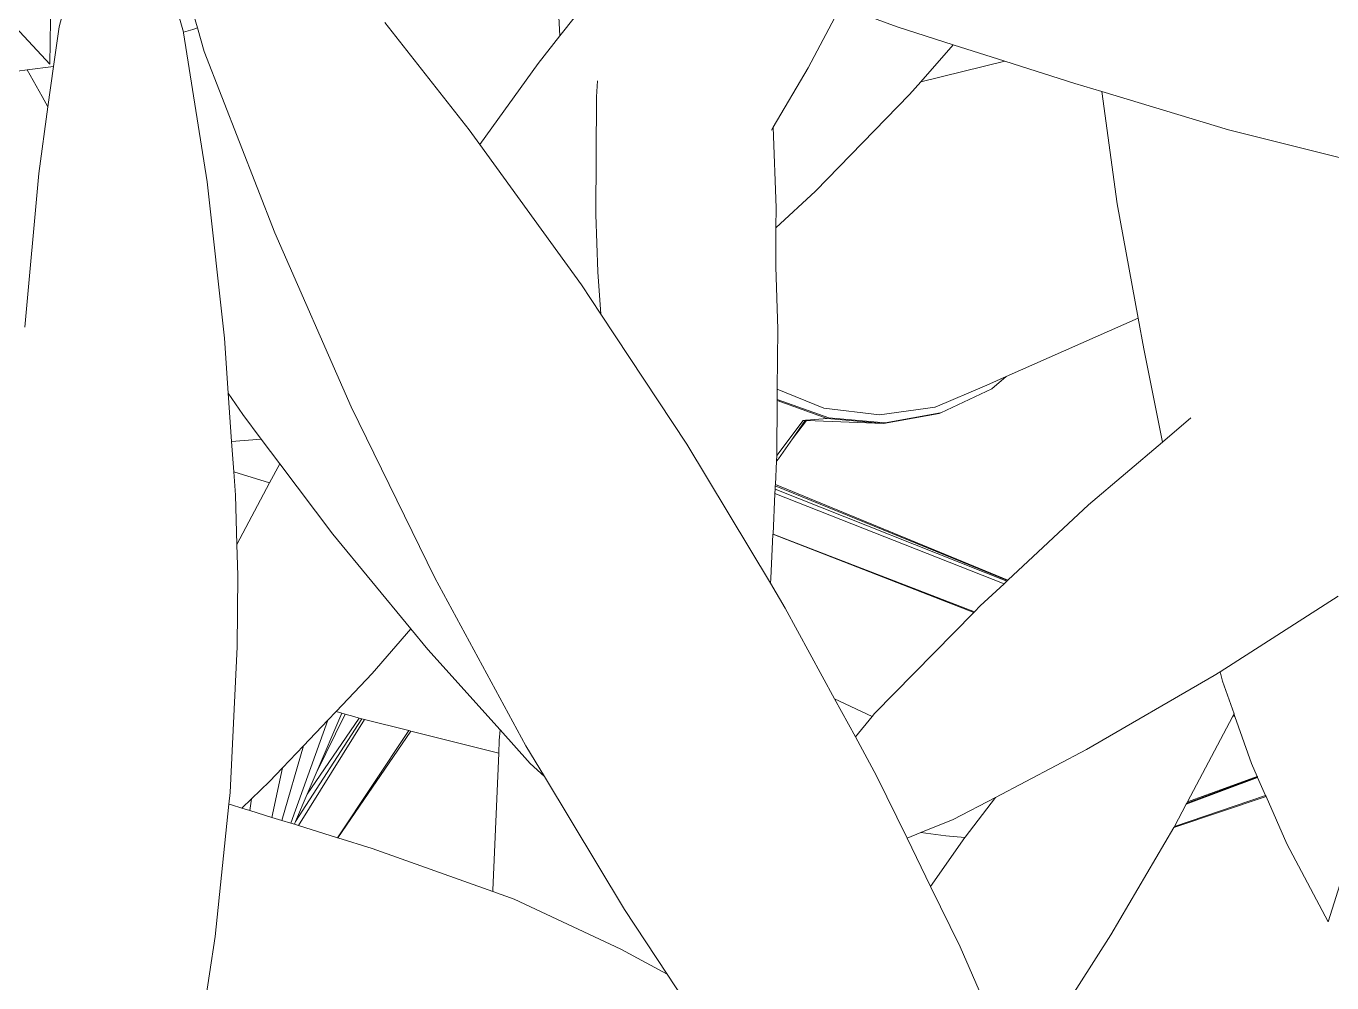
# Model space of a CAD drawing. Header units: millimetres. Extents: x 18 to 174501, y 22 to 24571.
# Drawn here: x 22201.3 to 22336.1, y 17022.9 to 17121.7 of the extents above; entities that cross this region are included whole.
import ezdxf

# ---------------------------------------------------------------- set-up
doc = ezdxf.new("R2010")
doc.units = ezdxf.units.MM
doc.header["$MEASUREMENT"] = 0
doc.layers.add('Edges', color=7, linetype='Continuous', lineweight=18)

# ---------------------------------------------------------------- blocks, each defined once
blk = doc.blocks.new('BAMBOOPLAN')
at = {"layer": 'Edges'}
for p, q in [((3.6815, 0.0826), (3.6303, 0.2615)), ((3.4774, 0.0844), (3.5165, 0.2325)), ((3.6609, 0.0762), (3.6189, 0.2274)), ((3.4637, 0.0292), (3.4664, 0.2076)), ((4.2162, 0.0707), (4.2102, 0.1849)), ((3.4637, 0.0292), (3.35, 0.1511)), ((4.2162, 0.0707), (4.2803, 0.1518)), ((4.5825, 0.0238), (4.6307, 0.1146)), ((4.7134, 0.0843), (4.6307, 0.1146)), ((3.4693, 0.0259), (3.4774, 0.0844)), ((3.6609, 0.0762), (3.6747, 0.0803)), ((3.6747, 0.0803), (3.6815, 0.0826)), ((3.6915, 0.0476), (3.6815, 0.0826)), ((4.0823, -0.0677), (3.9579, 0.0906)), ((4.7964, 0.0578), (4.7134, 0.0843)), ((3.6611, 0.0753), (3.6609, 0.0762)), ((3.6957, -0.1445), (3.6611, 0.0753)), ((4.1842, 0.0302), (4.2162, 0.0707)), ((4.7485, 0.0033), (4.7964, 0.0578)), ((4.8722, 0.0337), (4.7964, 0.0578)), ((3.7958, -0.2196), (3.6915, 0.0476)), ((3.3661, 0.0121), (3.4304, 0.0207)), ((3.4304, 0.0207), (3.4693, 0.0259)), ((3.4304, 0.0207), (3.4524, -0.0186)), ((3.461, -0.034), (3.4693, 0.0259)), ((4.098, -0.0894), (4.1842, 0.0302)), ((4.5307, -0.064), (4.5825, 0.0238)), ((4.8722, 0.0337), (4.7485, 0.0033)), ((4.9755, 0.0008), (4.8722, 0.0337)), ((4.2715, 0.0047), (4.2701, -0.0191)), ((4.732, -0.0154), (4.7485, 0.0033)), ((5.0153, -0.0112), (4.9755, 0.0008)), ((3.4524, -0.0186), (3.461, -0.034)), ((4.2701, -0.0191), (4.2689, -0.1928)), ((4.5931, -0.1582), (4.732, -0.0154)), ((5.0381, -0.1768), (5.0153, -0.0112)), ((5.2025, -0.0679), (5.0153, -0.0112)), ((3.4474, -0.1322), (3.461, -0.034)), ((4.098, -0.0894), (4.0823, -0.0677)), ((4.5283, -0.068), (4.5307, -0.064)), ((4.5307, -0.064), (4.535, -0.1827)), ((5.3735, -0.1104), (5.2025, -0.0679)), ((4.2478, -0.2961), (4.098, -0.0894)), ((3.4266, -0.3586), (3.4474, -0.1322)), ((3.7213, -0.3751), (3.6957, -0.1445)), ((4.5348, -0.2125), (4.5931, -0.1582)), ((4.535, -0.1827), (4.5348, -0.2125)), ((5.0692, -0.3454), (5.0381, -0.1768)), ((4.2689, -0.1928), (4.272, -0.2774)), ((3.908, -0.4764), (3.7958, -0.2196)), ((4.5348, -0.2125), (4.5344, -0.2696)), ((4.5344, -0.2696), (4.5375, -0.3617)), ((4.272, -0.2774), (4.2765, -0.3395)), ((4.2765, -0.3395), (4.2478, -0.2961)), ((4.4034, -0.5315), (4.2765, -0.3395)), ((4.8743, -0.4317), (5.0692, -0.3454)), ((5.0775, -0.3906), (5.0692, -0.3454)), ((4.5375, -0.3617), (4.5368, -0.4501)), ((3.7269, -0.4562), (3.7213, -0.3751)), ((5.1049, -0.5282), (5.0775, -0.3906)), ((4.846, -0.4442), (4.8743, -0.4317)), ((4.8533, -0.4495), (4.8743, -0.4317)), ((3.7269, -0.4562), (3.7485, -0.4877)), ((3.7319, -0.5272), (3.7269, -0.4562)), ((4.5368, -0.4521), (4.5367, -0.4653)), ((4.5368, -0.4501), (4.6055, -0.478)), ((4.5368, -0.4501), (4.5368, -0.4521)), ((4.7699, -0.4767), (4.846, -0.4442)), ((4.7779, -0.485), (4.8533, -0.4495)), ((4.0315, -0.7287), (3.908, -0.4764)), ((4.5367, -0.4671), (4.5361, -0.5459)), ((4.5367, -0.4653), (4.6127, -0.4927)), ((4.5367, -0.4653), (4.5367, -0.4671)), ((4.5367, -0.4671), (4.6104, -0.4937)), ((4.6055, -0.478), (4.6878, -0.4883)), ((4.6878, -0.4883), (4.7699, -0.4767)), ((4.7699, -0.4767), (4.7692, -0.477)), ((3.7485, -0.4877), (3.7756, -0.5238)), ((4.536, -0.5482), (4.5748, -0.4963)), ((4.5593, -0.5236), (4.5797, -0.4965)), ((4.5593, -0.5236), (4.5781, -0.4966)), ((4.5748, -0.4963), (4.5785, -0.4961)), ((4.5782, -0.4965), (4.5748, -0.4963)), ((4.5781, -0.4966), (4.5783, -0.4965)), ((4.5781, -0.4966), (4.5782, -0.4965)), ((4.5782, -0.4965), (4.5785, -0.4961)), ((4.5783, -0.4965), (4.5782, -0.4965)), ((4.5783, -0.4965), (4.579, -0.496)), ((4.5797, -0.4965), (4.5783, -0.4965)), ((4.5785, -0.4961), (4.579, -0.496)), ((4.579, -0.496), (4.5801, -0.496)), ((4.5797, -0.4965), (4.5801, -0.496)), ((4.6935, -0.5007), (4.5797, -0.4965)), ((4.5801, -0.496), (4.6104, -0.4937)), ((4.6104, -0.4937), (4.6935, -0.5007)), ((4.6127, -0.4927), (4.6958, -0.4998)), ((4.6935, -0.5007), (4.7755, -0.486)), ((4.6958, -0.4998), (4.7774, -0.4851)), ((4.7755, -0.486), (4.7779, -0.485)), ((4.7755, -0.486), (4.7774, -0.4851)), ((4.7774, -0.4851), (4.7779, -0.485)), ((5.1468, -0.4926), (5.1049, -0.5282)), ((3.7319, -0.5272), (3.7756, -0.5238)), ((3.7351, -0.5723), (3.7319, -0.5272)), ((3.7756, -0.5238), (3.8029, -0.5601)), ((4.5267, -0.7365), (4.4034, -0.5315)), ((4.5388, -0.5532), (4.5593, -0.5236)), ((5.1049, -0.5282), (4.9959, -0.621)), ((4.5356, -0.5564), (4.534, -0.5906)), ((4.536, -0.5482), (4.5356, -0.5558)), ((4.5356, -0.5558), (4.5378, -0.554)), ((4.5356, -0.5564), (4.5368, -0.5554)), ((4.5356, -0.5558), (4.5356, -0.5564)), ((4.5361, -0.5459), (4.536, -0.5482)), ((4.5368, -0.5554), (4.5378, -0.554)), ((4.5378, -0.554), (4.5388, -0.5532)), ((3.7351, -0.5723), (3.7878, -0.5885)), ((3.7374, -0.6064), (3.7351, -0.5723)), ((3.7878, -0.5885), (3.8029, -0.5601)), ((3.8029, -0.5601), (3.8811, -0.664)), ((3.7396, -0.6793), (3.7878, -0.5885)), ((4.5339, -0.593), (4.5336, -0.5976)), ((4.534, -0.5906), (4.5339, -0.593)), ((4.5339, -0.593), (4.8766, -0.7324)), ((4.534, -0.5906), (4.877, -0.732)), ((3.7396, -0.6793), (3.7374, -0.6064)), ((4.5333, -0.6043), (4.5305, -0.6639)), ((4.5336, -0.5976), (4.5333, -0.6043)), ((4.8713, -0.7373), (4.5333, -0.6043)), ((4.8753, -0.7336), (4.5336, -0.5976)), ((4.9959, -0.621), (4.877, -0.732)), ((3.8811, -0.664), (3.9964, -0.8037)), ((4.5304, -0.6642), (4.5273, -0.7296)), ((4.5305, -0.6639), (4.5304, -0.6642)), ((4.5304, -0.6642), (4.8267, -0.7798)), ((4.5305, -0.6639), (4.8279, -0.7785)), ((3.7409, -0.7249), (3.7396, -0.6793)), ((3.7402, -0.8301), (3.7409, -0.7249)), ((4.166, -0.976), (4.0315, -0.7287)), ((4.5273, -0.7296), (4.5267, -0.7365)), ((4.5486, -0.7731), (4.5267, -0.7365)), ((4.8713, -0.7373), (4.8363, -0.77)), ((4.8753, -0.7336), (4.8713, -0.7373)), ((4.8766, -0.7324), (4.8753, -0.7336)), ((4.877, -0.732), (4.8766, -0.7324)), ((4.8363, -0.77), (4.8279, -0.7785)), ((5.364, -0.7555), (5.1899, -0.867)), ((4.6214, -0.9069), (4.5486, -0.7731)), ((4.8267, -0.7798), (4.68, -0.9286)), ((4.8279, -0.7785), (4.8267, -0.7798)), ((3.9393, -0.8695), (3.9964, -0.8037)), ((3.9964, -0.8037), (4.0214, -0.834)), ((3.7296, -1.0451), (3.7402, -0.8301)), ((4.0214, -0.834), (4.128, -0.9527)), ((3.8859, -0.9256), (3.9393, -0.8695)), ((5.181, -0.8727), (4.9931, -0.9815)), ((5.1899, -0.867), (5.181, -0.8727)), ((5.1936, -0.8808), (5.1899, -0.867)), ((5.2105, -0.929), (5.1936, -0.8808)), ((4.6214, -0.9069), (4.6765, -0.9329)), ((4.652, -0.9631), (4.6214, -0.9069)), ((3.8738, -0.9383), (3.8192, -1.0904)), ((3.924, -0.9362), (3.8263, -1.0877)), ((3.9278, -0.9372), (3.8304, -1.0938)), ((3.8377, -0.9763), (3.8738, -0.9383)), ((3.8435, -1.0473), (3.9199, -0.9352)), ((3.8943, -0.928), (3.8566, -1.0166)), ((3.8992, -0.9294), (3.8566, -1.0166)), ((3.8738, -0.9383), (3.8859, -0.9256)), ((3.8859, -0.9256), (3.8943, -0.928)), ((3.8943, -0.928), (3.8992, -0.9294)), ((3.8992, -0.9294), (3.912, -0.9332)), ((3.912, -0.9332), (3.9199, -0.9352)), ((3.9199, -0.9352), (3.924, -0.9362)), ((3.924, -0.9362), (3.9278, -0.9372)), ((3.9278, -0.9372), (3.9932, -0.9537)), ((4.6765, -0.9329), (4.652, -0.9631)), ((4.68, -0.9286), (4.6765, -0.9329)), ((5.2083, -0.9337), (5.1417, -1.059)), ((5.2092, -0.9318), (5.2083, -0.9337)), ((5.2097, -0.9308), (5.2092, -0.9318)), ((5.2119, -0.9329), (5.2092, -0.9318)), ((5.2103, -0.9295), (5.2097, -0.9308)), ((5.2097, -0.9308), (5.2114, -0.9315)), ((5.2105, -0.929), (5.2103, -0.9295)), ((5.2103, -0.9295), (5.2107, -0.9296)), ((5.2107, -0.9296), (5.2105, -0.929)), ((5.2114, -0.9315), (5.2107, -0.9296)), ((5.2119, -0.9329), (5.2114, -0.9315)), ((5.2363, -1.0025), (5.2119, -0.9329)), ((3.8882, -1.1118), (3.9932, -0.9537)), ((3.8884, -1.1118), (3.9962, -0.9544)), ((3.9932, -0.9537), (3.9962, -0.9544)), ((3.9962, -0.9544), (4.1258, -0.9872)), ((4.128, -0.9527), (4.1266, -0.9685)), ((4.128, -0.9527), (4.1724, -1.0022)), ((3.8377, -0.9763), (3.8058, -1.0862)), ((3.8067, -1.0089), (3.8377, -0.9763)), ((4.1266, -0.9685), (4.1258, -0.9872)), ((4.1932, -1.0213), (4.166, -0.976)), ((4.6832, -1.0204), (4.652, -0.9631)), ((4.9931, -0.9815), (4.8585, -1.0522)), ((4.1258, -0.9872), (4.117, -1.189)), ((3.7876, -1.029), (3.8067, -1.0089)), ((3.7914, -1.0817), (3.8067, -1.0089)), ((3.8566, -1.0166), (3.8435, -1.0473)), ((4.1724, -1.0022), (4.1932, -1.0213)), ((4.7283, -1.1126), (4.6832, -1.0204)), ((5.2447, -1.0216), (5.2363, -1.0025)), ((3.7613, -1.0542), (3.7876, -1.029)), ((4.3112, -1.2177), (4.1932, -1.0213)), ((5.2453, -1.0229), (5.1399, -1.0624)), ((5.245, -1.0222), (5.1407, -1.0608)), ((5.1417, -1.059), (5.2447, -1.0216)), ((5.245, -1.0222), (5.2447, -1.0216)), ((5.2453, -1.0229), (5.245, -1.0222)), ((5.257, -1.0495), (5.2453, -1.0229)), ((3.7278, -1.0622), (3.7296, -1.0451)), ((3.747, -1.068), (3.7613, -1.0542)), ((3.7587, -1.0716), (3.7613, -1.0542)), ((3.8435, -1.0473), (3.8263, -1.0877)), ((4.8585, -1.0522), (4.796, -1.085)), ((4.8585, -1.0522), (4.8137, -1.111)), ((5.1217, -1.0965), (5.2577, -1.0512)), ((5.1225, -1.0951), (5.257, -1.0495)), ((5.1417, -1.059), (5.1407, -1.0608)), ((5.2577, -1.0512), (5.257, -1.0495)), ((5.2884, -1.1209), (5.2577, -1.0512)), ((3.7075, -1.2572), (3.7278, -1.0622)), ((3.7278, -1.0622), (3.7318, -1.0632)), ((3.7318, -1.0632), (3.747, -1.068)), ((3.747, -1.068), (3.7587, -1.0716)), ((3.7587, -1.0716), (3.7914, -1.0817)), ((5.1399, -1.0624), (5.1225, -1.0951)), ((5.1407, -1.0608), (5.1399, -1.0624)), ((3.7914, -1.0817), (3.8058, -1.0862)), ((3.8058, -1.0862), (3.8192, -1.0904)), ((3.8192, -1.0904), (3.8245, -1.092)), ((3.8263, -1.0877), (3.8245, -1.092)), ((3.8245, -1.092), (3.8304, -1.0938)), ((3.8304, -1.0938), (3.8882, -1.1118)), ((4.796, -1.085), (4.7487, -1.1043)), ((5.1217, -1.0965), (5.029, -1.2551)), ((5.122, -1.0961), (5.1217, -1.0965)), ((5.1225, -1.0951), (5.122, -1.0961)), ((3.8882, -1.1118), (3.8884, -1.1118)), ((3.8884, -1.1118), (3.9392, -1.1276)), ((4.7487, -1.1043), (4.7283, -1.1126)), ((4.763, -1.1836), (4.7283, -1.1126)), ((4.7487, -1.1043), (4.7855, -1.1091)), ((4.8134, -1.1115), (4.763, -1.1836)), ((4.7855, -1.1091), (4.8134, -1.1115)), ((4.8137, -1.111), (4.8134, -1.1115)), ((5.3496, -1.2357), (5.3926, -1.0986)), ((3.9392, -1.1276), (4.117, -1.1909)), ((5.3496, -1.2357), (5.2884, -1.1209)), ((4.117, -1.189), (4.117, -1.1909)), ((4.117, -1.1909), (4.1489, -1.2023)), ((4.8066, -1.2728), (4.763, -1.1836)), ((4.1489, -1.2023), (4.306, -1.276)), ((4.3742, -1.313), (4.3112, -1.2177)), ((3.6904, -1.3713), (3.7075, -1.2572)), ((5.029, -1.2551), (4.9295, -1.4104)), ((4.306, -1.276), (4.3742, -1.313)), ((4.8909, -1.4656), (4.8066, -1.2728)), ((4.4103, -1.3675), (4.3742, -1.313))]:
    blk.add_line(p, q, dxfattribs=at)

msp = doc.modelspace()

# ---------------------------------------------------------------- block references
at = {"xscale": 69.97983938875464, "yscale": 69.97983938875464, "zscale": 69.97983938875464}
msp.add_blockref('BAMBOOPLAN', (21961.34, 17115.69), dxfattribs=at)

doc.saveas('drawing.dxf')
